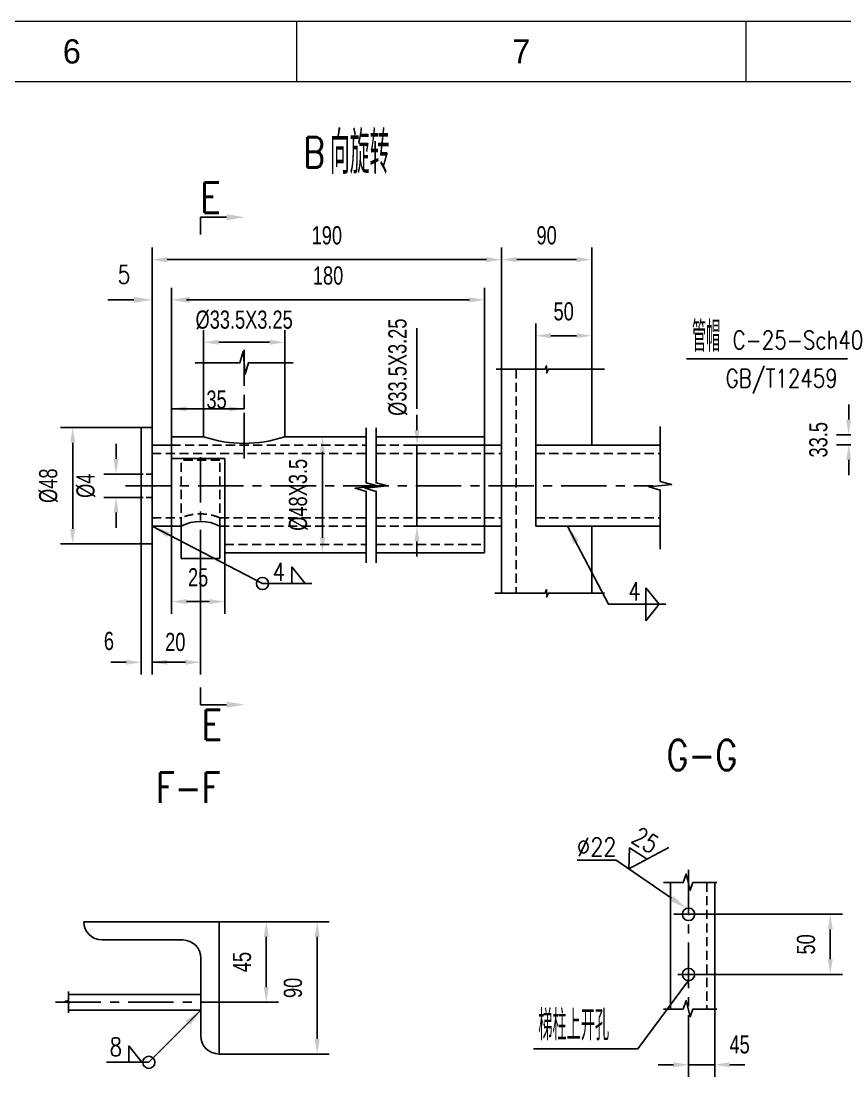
# Model space of a CAD drawing. Extents: x 148 to 221443, y -36682 to 6758.
# Drawn here: x 122475 to 125197, y -7526 to -4039 of the extents above; entities that cross this region are included whole.
import ezdxf
from ezdxf.enums import TextEntityAlignment as Align

# ---------------------------------------------------------------- set-up
doc = ezdxf.new("R2010")
doc.units = 0
doc.header["$LTSCALE"] = 10
doc.header["$MEASUREMENT"] = 0
doc.linetypes.add('CENTERX2', pattern=[4, 2.5, -0.5, 0.5, -0.5])
doc.linetypes.add('HIDDENX2', pattern=[0.75, 0.5, -0.25])
for name, color, linetype in [('2', 4, 'Continuous'), ('CENTER', 1, 'CENTERX2'), ('DIM', 4, 'Continuous'), ('HIDDEN', 7, 'HIDDENX2'), ('MAIN', 6, 'Continuous'), ('RED', 7, 'Continuous'), ('WHITE', 7, 'Continuous')]:
    doc.layers.add(name, color=color, linetype=linetype)
doc.layers.add('2（细实线）', color=3, linetype='Continuous', lineweight=20)
doc.layers.add('图框层', color=7, linetype='Continuous', lineweight=15)
doc.styles.add('HZ', font='ROMS.SHX', dxfattribs={"width": 0.75, "bigfont": 'GBCBIG.SHX'})
doc.styles.get("Standard").update_dxf_attribs({"font": 'wison_e.shx', "width": 0.75, "bigfont": 'wison_c.shx'})
doc.styles.add('XW', font='ROMANS.shx', dxfattribs={"width": 0.85})
doc.dimstyles.new('DIM1', dxfattribs={"dimscale": 20, "dimtxt": 3, "dimasz": 2.5, "dimexe": 2, "dimexo": 0, "dimgap": 1, "dimtad": 0, "dimdec": 0, "dimzin": 0, "dimdsep": 46, "dimtxsty": 'Standard', "dimcen": 2, "dimclrd": 3, "dimclre": 3, "dimclrt": 3, "dimadec": 0, "dimazin": 0, "dimtfac": 0.666667, "dimtdec": 0, "dimtofl": 0, "dimtmove": 2, "dimatfit": 1, "dimfxl": 2, "dimtvp": 1.333333, "dimtolj": 1, "dimtzin": 0, "dimarcsym": 0})

# ---------------------------------------------------------------- blocks, each defined once
blk = doc.blocks.new('*D494')
at = {"layer": 'Defpoints', "color": 0}
for p in [(123128.7, -7013.7), (123101.6, -7279.4), (123284.8, -7279.4)]:
    blk.add_point(p, dxfattribs=at)
at = {"layer": 'DIM', "color": 3, "lineweight": -2}
for p, q in [((123128.7, -7013.7), (123324.8, -7013.7)), ((123284.8, -7063.7), (123284.8, -7229.4)), ((123101.6, -7279.4), (123324.8, -7279.4))]:
    blk.add_line(p, q, dxfattribs=at)
at = {"layer": 'DIM', "color": 3}
for points in [[(123293.1, -7063.7), (123276.5, -7063.7), (123284.8, -7013.7)], [(123276.5, -7229.4), (123293.1, -7229.4), (123284.8, -7279.4)]]:
    blk.add_solid(points, dxfattribs=at)
at = {"layer": 'DIM', "color": 3, "insert": (123204.8, -7146.6), "char_height": 60, "attachment_point": 5, "rotation": 90}
blk.add_mtext('\\A1;45', dxfattribs=at)
blk = doc.blocks.new('*D495')
at = {"layer": 'Defpoints', "color": 0}
for p in [(123128.7, -7013.7), (123128.7, -7450.3), (123453.1, -7450.3)]:
    blk.add_point(p, dxfattribs=at)
at = {"layer": 'DIM', "color": 3, "lineweight": -2}
for p, q in [((123128.7, -7013.7), (123493.1, -7013.7)), ((123453.1, -7063.7), (123453.1, -7400.3)), ((123128.7, -7450.3), (123493.1, -7450.3))]:
    blk.add_line(p, q, dxfattribs=at)
at = {"layer": 'DIM', "color": 3}
for points in [[(123461.4, -7063.7), (123444.7, -7063.7), (123453.1, -7013.7)], [(123444.7, -7400.3), (123461.4, -7400.3), (123453.1, -7450.3)]]:
    blk.add_solid(points, dxfattribs=at)
at = {"layer": 'DIM', "color": 3, "insert": (123373.1, -7232), "char_height": 60, "attachment_point": 5, "rotation": 90}
blk.add_mtext('\\A1;90', dxfattribs=at)
blk = doc.blocks.new('*D500')
at = {"layer": 'Defpoints', "color": 0}
for p in [(123345.7, -5100), (123077.7, -5167.8), (123345.7, -5167.8)]:
    blk.add_point(p, dxfattribs=at)
at = {"layer": 'DIM', "color": 3, "lineweight": -2}
for p, q in [((123077.7, -5167.8), (123077.7, -5060)), ((123345.7, -5167.8), (123345.7, -5060)), ((123127.7, -5100), (123295.7, -5100))]:
    blk.add_line(p, q, dxfattribs=at)
at = {"layer": 'DIM', "color": 3}
for points in [[(123127.7, -5091.6), (123127.7, -5108.3), (123077.7, -5100)], [(123295.7, -5108.3), (123295.7, -5091.6), (123345.7, -5100)]]:
    blk.add_solid(points, dxfattribs=at)
at = {"layer": 'DIM', "color": 3, "insert": (123211.7, -5026.2), "char_height": 60, "attachment_point": 5}
blk.add_mtext('\\A1;%%C33.5X3.25', dxfattribs=at)
blk = doc.blocks.new('*D501')
at = {"layer": 'Defpoints', "color": 0}
for p in [(124062.3, -4827.1), (124062.3, -5189), (122907.7, -5381.7)]:
    blk.add_point(p, dxfattribs=at)
at = {"layer": 'DIM', "color": 3, "lineweight": -2}
for p, q in [((122907.7, -5381.7), (122907.7, -4787.1)), ((124062.3, -5189), (124062.3, -4787.1)), ((122957.7, -4827.1), (124012.3, -4827.1))]:
    blk.add_line(p, q, dxfattribs=at)
at = {"layer": 'DIM', "color": 3}
for points in [[(122957.7, -4818.8), (122957.7, -4835.5), (122907.7, -4827.1)], [(124012.3, -4835.5), (124012.3, -4818.8), (124062.3, -4827.1)]]:
    blk.add_solid(points, dxfattribs=at)
at = {"layer": 'DIM', "color": 3, "insert": (123485, -4747.1), "char_height": 60, "attachment_point": 5}
blk.add_mtext('\\A1;190', dxfattribs=at)
blk = doc.blocks.new('*D502')
at = {"layer": 'Defpoints', "color": 0}
for p in [(124006.3, -4959.9), (122971.7, -5411.7), (124006.3, -5411.7)]:
    blk.add_point(p, dxfattribs=at)
at = {"layer": 'DIM', "color": 3, "lineweight": -2}
for p, q in [((122971.7, -5411.7), (122971.7, -4919.9)), ((124006.3, -5411.7), (124006.3, -4919.9)), ((123021.7, -4959.9), (123956.3, -4959.9))]:
    blk.add_line(p, q, dxfattribs=at)
at = {"layer": 'DIM', "color": 3}
for points in [[(123021.7, -4951.6), (123021.7, -4968.2), (122971.7, -4959.9)], [(123956.3, -4968.2), (123956.3, -4951.6), (124006.3, -4959.9)]]:
    blk.add_solid(points, dxfattribs=at)
at = {"layer": 'DIM', "color": 3, "insert": (123489, -4879.9), "char_height": 60, "attachment_point": 5}
blk.add_mtext('\\A1;180', dxfattribs=at)
blk = doc.blocks.new('*D503')
at = {"layer": 'Defpoints', "color": 0}
for p in [(123470.6, -5411.7), (123615.3, -5411.7), (123615.3, -5795.7)]:
    blk.add_point(p, dxfattribs=at)
at = {"layer": 'DIM', "color": 3, "lineweight": -2}
for p, q in [((123615.3, -5411.7), (123430.6, -5411.7)), ((123470.6, -5745.7), (123470.6, -5461.7)), ((123615.3, -5795.7), (123430.6, -5795.7))]:
    blk.add_line(p, q, dxfattribs=at)
at = {"layer": 'DIM', "color": 3}
for points in [[(123479, -5461.7), (123462.3, -5461.7), (123470.6, -5411.7)], [(123462.3, -5745.7), (123479, -5745.7), (123470.6, -5795.7)]]:
    blk.add_solid(points, dxfattribs=at)
at = {"layer": 'DIM', "color": 3, "insert": (123390.6, -5603.7), "char_height": 60, "attachment_point": 5, "rotation": 90}
blk.add_mtext('\\A1;%%c48X3.5', dxfattribs=at)
blk = doc.blocks.new('*D504')
at = {"layer": 'Defpoints', "color": 0}
for p in [(123782.6, -5439.7), (124006.3, -5439.7), (124006.3, -5707.7)]:
    blk.add_point(p, dxfattribs=at)
at = {"layer": 'DIM', "color": 3, "lineweight": -2}
for p, q in [((123782.6, -5389.7), (123782.6, -5339.7)), ((124006.3, -5439.7), (123742.6, -5439.7)), ((123782.6, -5707.7), (123782.6, -5439.7)), ((124006.3, -5707.7), (123742.6, -5707.7)), ((123782.6, -5757.7), (123782.6, -5807.7))]:
    blk.add_line(p, q, dxfattribs=at)
at = {"layer": 'DIM', "color": 3}
for points in [[(123774.3, -5389.7), (123790.9, -5389.7), (123782.6, -5439.7)], [(123790.9, -5757.7), (123774.3, -5757.7), (123782.6, -5707.7)]]:
    blk.add_solid(points, dxfattribs=at)
at = {"layer": 'DIM', "color": 3, "insert": (123719.3, -5182.2), "char_height": 60, "attachment_point": 5, "rotation": 90}
blk.add_mtext('\\A1;%%C33.5X3.25', dxfattribs=at)
blk = doc.blocks.new('*D505')
at = {"layer": 'Defpoints', "color": 0}
for p in [(122788.5, -5535.1), (122871.7, -5535.1), (122871.7, -5612.3)]:
    blk.add_point(p, dxfattribs=at)
at = {"layer": 'DIM', "color": 3, "lineweight": -2}
for p, q in [((122788.5, -5485.1), (122788.5, -5435.1)), ((122871.7, -5535.1), (122748.5, -5535.1)), ((122871.7, -5612.3), (122748.5, -5612.3)), ((122788.5, -5662.3), (122788.5, -5712.3))]:
    blk.add_line(p, q, dxfattribs=at)
at = {"layer": 'DIM', "color": 3}
for points in [[(122780.1, -5485.1), (122796.8, -5485.1), (122788.5, -5535.1)], [(122796.8, -5662.3), (122780.1, -5662.3), (122788.5, -5612.3)]]:
    blk.add_solid(points, dxfattribs=at)
at = {"layer": 'DIM', "color": 3, "insert": (122688.5, -5573.7), "char_height": 60, "attachment_point": 5, "rotation": 90}
blk.add_mtext('\\A1;%%c4', dxfattribs=at)
blk = doc.blocks.new('*D506')
at = {"layer": 'Defpoints', "color": 0}
for p in [(122871.7, -5381.7), (122645.2, -5765.7), (122871.7, -5765.7)]:
    blk.add_point(p, dxfattribs=at)
at = {"layer": 'DIM', "color": 3, "lineweight": -2}
for p, q in [((122871.7, -5381.7), (122605.2, -5381.7)), ((122645.2, -5431.7), (122645.2, -5715.7)), ((122871.7, -5765.7), (122605.2, -5765.7))]:
    blk.add_line(p, q, dxfattribs=at)
at = {"layer": 'DIM', "color": 3}
for points in [[(122653.5, -5431.7), (122636.8, -5431.7), (122645.2, -5381.7)], [(122636.8, -5715.7), (122653.5, -5715.7), (122645.2, -5765.7)]]:
    blk.add_solid(points, dxfattribs=at)
at = {"layer": 'DIM', "color": 3, "insert": (122565.2, -5573.7), "char_height": 60, "attachment_point": 5, "rotation": 90}
blk.add_mtext('\\A1;%%c48', dxfattribs=at)
blk = doc.blocks.new('*D507')
at = {"layer": 'Defpoints', "color": 0}
for p in [(122971.7, -5483.5), (123147.6, -5765.7), (123147.6, -5956.4)]:
    blk.add_point(p, dxfattribs=at)
at = {"layer": 'DIM', "color": 3, "lineweight": -2}
for p, q in [((122971.7, -5483.5), (122971.7, -5996.4)), ((123147.6, -5765.7), (123147.6, -5996.4)), ((123021.7, -5956.4), (123097.6, -5956.4))]:
    blk.add_line(p, q, dxfattribs=at)
at = {"layer": 'DIM', "color": 3}
for points in [[(123021.7, -5948.1), (123021.7, -5964.7), (122971.7, -5956.4)], [(123097.6, -5964.7), (123097.6, -5948.1), (123147.6, -5956.4)]]:
    blk.add_solid(points, dxfattribs=at)
at = {"layer": 'DIM', "color": 3, "insert": (123059.7, -5876.4), "char_height": 60, "attachment_point": 5}
blk.add_mtext('\\A1;25', dxfattribs=at)
blk = doc.blocks.new('*D508')
at = {"layer": 'Defpoints', "color": 0}
for p in [(122907.7, -5765.7), (123067.7, -5837.9), (123067.7, -6156.6)]:
    blk.add_point(p, dxfattribs=at)
at = {"layer": 'DIM', "color": 3, "lineweight": -2}
for p, q in [((122907.7, -5765.7), (122907.7, -6196.6)), ((123067.7, -5837.9), (123067.7, -6196.6)), ((122957.7, -6156.6), (123017.7, -6156.6))]:
    blk.add_line(p, q, dxfattribs=at)
at = {"layer": 'DIM', "color": 3}
for points in [[(122957.7, -6148.2), (122957.7, -6164.9), (122907.7, -6156.6)], [(123017.7, -6164.9), (123017.7, -6148.2), (123067.7, -6156.6)]]:
    blk.add_solid(points, dxfattribs=at)
at = {"layer": 'DIM', "color": 3, "insert": (122984.2, -6089.9), "char_height": 60, "attachment_point": 5}
blk.add_mtext('\\A1;20', dxfattribs=at)
blk = doc.blocks.new('*D509')
at = {"layer": 'Defpoints', "color": 0}
for p in [(122871.7, -5765.7), (122907.7, -5765.7), (122907.7, -6156.6)]:
    blk.add_point(p, dxfattribs=at)
at = {"layer": 'DIM', "color": 3, "lineweight": -2}
for p, q in [((122871.7, -5765.7), (122871.7, -6196.6)), ((122907.7, -5765.7), (122907.7, -6196.6)), ((122821.7, -6156.6), (122771.7, -6156.6)), ((122907.7, -6156.6), (122957.7, -6156.6))]:
    blk.add_line(p, q, dxfattribs=at)
at = {"layer": 'DIM', "color": 3}
blk.add_solid([(122821.7, -6164.9), (122821.7, -6148.2), (122871.7, -6156.6)], dxfattribs=at)
at = {"layer": 'DIM', "color": 3, "insert": (122764.9, -6086.7), "char_height": 60, "attachment_point": 5}
blk.add_mtext('\\A1;6', dxfattribs=at)
blk = doc.blocks.new('_None')
blk = doc.blocks.new('*D510')
at = {"layer": 'Defpoints', "color": 0}
for p in [(123211.7, -5319.6), (123211.7, -5319.6), (122971.7, -5411.7)]:
    blk.add_point(p, dxfattribs=at)
at = {"layer": 'DIM', "color": 3, "lineweight": -2}
for p, q in [((122971.7, -5411.7), (122971.7, -5279.6)), ((123211.7, -5319.6), (123211.7, -5279.6)), ((123021.7, -5319.6), (123161.7, -5319.6))]:
    blk.add_line(p, q, dxfattribs=at)
at = {"layer": 'DIM', "color": 3}
for points in [[(123021.7, -5311.3), (123021.7, -5328), (122971.7, -5319.6)], [(123161.7, -5328), (123161.7, -5311.3), (123211.7, -5319.6)]]:
    blk.add_solid(points, dxfattribs=at)
at = {"layer": 'DIM', "color": 3, "insert": (123120.6, -5289.6), "char_height": 60, "attachment_point": 5}
blk.add_mtext('\\A1;35', dxfattribs=at)
blk = doc.blocks.new('*D512')
at = {"layer": 'Defpoints', "color": 0}
for p in [(124360.1, -4827.1), (124062.3, -5189), (124360.1, -5189)]:
    blk.add_point(p, dxfattribs=at)
at = {"layer": 'RED', "color": 3, "linetype": 'Continuous', "lineweight": -2}
for p, q in [((124062.3, -5189), (124062.3, -4787.1)), ((124360.1, -5189), (124360.1, -4787.1)), ((124112.3, -4827.1), (124310.1, -4827.1))]:
    blk.add_line(p, q, dxfattribs=at)
at = {"layer": 'RED', "color": 3}
for points in [[(124112.3, -4818.8), (124112.3, -4835.5), (124062.3, -4827.1)], [(124310.1, -4835.5), (124310.1, -4818.8), (124360.1, -4827.1)]]:
    blk.add_solid(points, dxfattribs=at)
at = {"layer": 'RED', "color": 3, "insert": (124211.2, -4747.1), "char_height": 60, "attachment_point": 5}
blk.add_mtext('\\A1;90', dxfattribs=at)
blk = doc.blocks.new('*D513')
at = {"layer": 'Defpoints', "color": 0}
for p in [(124360.1, -5078.2), (124175.1, -5439.7), (124360.1, -5439.7)]:
    blk.add_point(p, dxfattribs=at)
at = {"layer": 'RED', "color": 3, "linetype": 'Continuous', "lineweight": -2}
for p, q in [((124175.1, -5439.7), (124175.1, -5038.2)), ((124360.1, -5439.7), (124360.1, -5038.2)), ((124225.1, -5078.2), (124310.1, -5078.2))]:
    blk.add_line(p, q, dxfattribs=at)
at = {"layer": 'RED', "color": 3}
for points in [[(124225.1, -5069.9), (124225.1, -5086.6), (124175.1, -5078.2)], [(124310.1, -5086.6), (124310.1, -5069.9), (124360.1, -5078.2)]]:
    blk.add_solid(points, dxfattribs=at)
at = {"layer": 'RED', "color": 3, "insert": (124267.6, -4998.2), "char_height": 60, "attachment_point": 5}
blk.add_mtext('\\A1;50', dxfattribs=at)
blk = doc.blocks.new('*D529')
at = {"layer": 'Defpoints', "color": 0}
for p in [(125209.2, -5438.7), (125272, -5405.2), (125303.4, -5438.7)]:
    blk.add_point(p, dxfattribs=at)
at = {"layer": 'DIM', "color": 3, "lineweight": -2}
for p, q in [((125209.2, -5355.2), (125209.2, -5305.2)), ((125272, -5405.2), (125169.2, -5405.2)), ((125303.4, -5438.7), (125169.2, -5438.7)), ((125209.2, -5488.7), (125209.2, -5538.7))]:
    blk.add_line(p, q, dxfattribs=at)
at = {"layer": 'DIM', "color": 3}
for points in [[(125200.9, -5355.2), (125217.6, -5355.2), (125209.2, -5405.2)], [(125217.6, -5488.7), (125200.9, -5488.7), (125209.2, -5438.7)]]:
    blk.add_solid(points, dxfattribs=at)
at = {"layer": 'DIM', "color": 3, "insert": (125109.2, -5421.9), "char_height": 60, "attachment_point": 5, "rotation": 90}
blk.add_mtext('\\A1;33.5', dxfattribs=at)
blk = doc.blocks.new('*D549')
at = {"layer": 'Defpoints', "color": 0}
for p in [(124718.2, -6989), (124718.2, -7187.4), (125148.4, -7187.4)]:
    blk.add_point(p, dxfattribs=at)
at = {"layer": 'DIM', "color": 3, "lineweight": -2}
for p, q in [((124718.2, -6989), (125188.4, -6989)), ((125148.4, -7039), (125148.4, -7137.4)), ((124718.2, -7187.4), (125188.4, -7187.4))]:
    blk.add_line(p, q, dxfattribs=at)
at = {"layer": 'DIM', "color": 3}
for points in [[(125156.7, -7039), (125140.1, -7039), (125148.4, -6989)], [(125140.1, -7137.4), (125156.7, -7137.4), (125148.4, -7187.4)]]:
    blk.add_solid(points, dxfattribs=at)
at = {"layer": 'DIM', "color": 3, "insert": (125068.4, -7088.2), "char_height": 60, "attachment_point": 5, "rotation": 90}
blk.add_mtext('\\A1;50', dxfattribs=at)
blk = doc.blocks.new('*D550')
at = {"layer": 'Defpoints', "color": 0}
for p in [(124766.5, -7302), (124680.2, -7354.6), (124766.5, -7485.8)]:
    blk.add_point(p, dxfattribs=at)
at = {"layer": 'DIM', "color": 3, "lineweight": -2}
for p, q in [((124766.5, -7302), (124766.5, -7525.8)), ((124680.2, -7354.6), (124680.2, -7525.8)), ((124630.2, -7485.8), (124580.2, -7485.8)), ((124816.5, -7485.8), (124866.5, -7485.8))]:
    blk.add_line(p, q, dxfattribs=at)
at = {"layer": 'DIM', "color": 3}
for points in [[(124630.2, -7494.1), (124630.2, -7477.5), (124680.2, -7485.8)], [(124816.5, -7477.5), (124816.5, -7494.1), (124766.5, -7485.8)]]:
    blk.add_solid(points, dxfattribs=at)
at = {"layer": 'DIM', "color": 3, "insert": (124848.8, -7418.8), "char_height": 60, "attachment_point": 5}
blk.add_mtext('\\A1;45', dxfattribs=at)
blk = doc.blocks.new('1.25A2')
at = {"layer": '图框层', "ltscale": 10}
for p, q in [((14570.48, 9283.89), (15312.98, 9283.89)), ((15015.98, 9283.89), (15015.98, 9273.89)), ((15090.23, 9283.89), (15090.23, 9273.89)), ((14595.48, 9273.89), (15302.98, 9273.89))]:
    blk.add_line(p, q, dxfattribs=at)
at = {"style": 'HZ'}
for s, p in [('6', (14978.86, 9278.89)), ('7', (15053.11, 9278.89))]:
    blk.add_text(s, height=4, dxfattribs=at).set_placement(p, align=Align.MIDDLE)

msp = doc.modelspace()

# ---------------------------------------------------------------- linework, layer by layer
at = {"linetype": 'Continuous'}
for p, q in [((123412.784, -5896.6295), (123369.0493, -5842.0151)), ((123369.0493, -5842.0151), (123369.0493, -5896.6295)), ((123412.784, -5896.6295), (123369.0493, -5896.6295)), ((124582.7661, -5965.1341), (124539.0313, -5910.5196)), ((124539.0313, -5910.5196), (124539.0313, -5965.1341)), ((124582.7661, -5965.1341), (124539.0313, -6019.7485)), ((124539.0313, -6019.7485), (124539.0313, -5965.1341)), ((122830.2928, -7423.086), (122830.2928, -7477.7004)), ((122874.0275, -7477.7004), (122830.2928, -7423.086)), ((122874.0275, -7477.7004), (122830.2928, -7477.7004))]:
    msp.add_line(p, q, dxfattribs=at)
at = {"color": 3}
msp.add_lwpolyline([(124543.6605, -6806.6128), (124484.9161, -6769.8828), (124482.4792, -6839.122), (124615.0387, -6768.6854)], dxfattribs=at)
at = {"layer": 'CENTER', "ltscale": 6}
for p, q in [((123211.7271, -5483.4952), (123211.7271, -5124.971)), ((123067.7271, -5479.0125), (123067.7271, -5837.9497)), ((122819.3189, -5573.6963), (124563.5155, -5573.6963)), ((124680.2272, -6842.3168), (124680.2272, -7354.572)), ((122588.6559, -7279.4065), (123101.5551, -7279.4065))]:
    msp.add_line(p, q, dxfattribs=at)
at = {"layer": 'DIM'}
for p, q in [((123153.5814, -4687.1216), (123067.7271, -4687.1216)), ((125205.0263, -5154.9036), (124673.4492, -5154.9036)), ((122907.7271, -5707.6963), (123272.5799, -5896.6295)), ((124280.4821, -5707.6963), (124415.6312, -5965.1341)), ((123435.4552, -5896.6295), (123272.5799, -5896.6295)), ((124605.2556, -5965.1341), (124415.6312, -5965.1341)), ((123153.5814, -6296.6701), (123067.7271, -6296.6701)), ((124311.8312, -6810.4747), (124440.5455, -6810.4747)), ((124440.5455, -6810.4747), (124623.8344, -6935.6898)), ((124718.2272, -6988.963), (124631.112, -6988.963)), ((124512.4057, -7432.7258), (124680.2272, -7208.0373)), ((124718.2272, -7187.4373), (124644.5036, -7187.4373)), ((123068.6842, -7305.2262), (122896.6987, -7477.7004)), ((124512.4057, -7432.7258), (124167.608, -7432.7258)), ((122896.6987, -7477.7004), (122756.7883, -7477.7004))]:
    msp.add_line(p, q, dxfattribs=at)
at = {"layer": 'DIM', "color": 7}
for p, q in [((123067.7271, -4687.1216), (123067.7271, -4744.246)), ((123067.7271, -6296.6701), (123067.7271, -6239.5457))]:
    msp.add_line(p, q, dxfattribs=at)
at = {"layer": 'DIM', "color": 3}
for p, q in [((122907.7271, -4939.9048), (122907.7271, -4919.9048)), ((122847.7271, -4959.9048), (122761.2238, -4959.9048))]:
    msp.add_line(p, q, dxfattribs=at)
at = {"layer": 'DIM'}
for points in [[(123049.783, -5167.8289), (123197.5955, -5167.8289), (123208.0083, -5130.6217), (123215.4459, -5205.0363), (123225.8587, -5167.8289), (123373.4431, -5167.8289)], [(123615.2546, -5382.6418), (123615.2546, -5564.1205), (123652.4618, -5574.5333), (123578.0472, -5581.9709), (123615.2546, -5592.3837), (123615.2546, -5828.5055)], [(123648.3596, -5382.6418), (123648.3596, -5564.1205), (123685.5668, -5574.5333), (123611.1522, -5581.9709), (123648.3596, -5592.3837), (123648.3596, -5828.5055)]]:
    msp.add_lwpolyline(points, dxfattribs=at)
for centre in [(123272.5799, -5896.6295), (122896.6987, -7477.7004)]:
    msp.add_circle(centre, 20, dxfattribs=at)
for points in [[(123153.5814, -4697.1216), (123153.5814, -4677.1216), (123213.5814, -4687.1216)], [(122956.4089, -5744.1666), (122965.6057, -5726.4066), (122907.7271, -5707.6963)], [(124317.2253, -5756.1725), (124299.5172, -5765.4689), (124280.4821, -5707.6963)], [(123153.5814, -6286.6701), (123153.5814, -6306.6701), (123213.5814, -6296.6701)], [(124629.4754, -6927.4326), (124618.1935, -6943.9469), (124673.3772, -6969.5352)], [(123019.2369, -7340.6518), (123033.3991, -7354.7738), (123068.6842, -7305.2262)]]:
    msp.add_solid(points, dxfattribs=at)
at = {"layer": 'DIM', "color": 3}
msp.add_solid([(122847.7271, -4949.9048), (122847.7271, -4969.9048), (122907.7271, -4959.9048)], dxfattribs=at)
at = {"layer": 'HIDDEN', "color": 2, "ltscale": 6}
for p, q in [((124110.3146, -5189.041), (124110.3146, -5928.5174)), ((122907.7271, -5467.6963), (123615.2546, -5467.6963)), ((122971.7271, -5439.6963), (123615.2546, -5439.6963)), ((123648.3596, -5467.6963), (124062.3146, -5467.6963)), ((123131.7271, -5489.1978), (123003.7271, -5489.1978)), ((123003.7271, -5707.6963), (123003.7271, -5489.1978)), ((123131.7271, -5707.6963), (123131.7271, -5489.1978)), ((122907.7271, -5679.6963), (123003.7271, -5679.6963)), ((123131.7271, -5679.6963), (123615.2546, -5679.6963)), ((123648.3596, -5679.6963), (124062.3146, -5679.6963)), ((123131.7271, -5707.6963), (123615.2546, -5707.6963)), ((123648.3596, -5707.6963), (124006.3146, -5707.6963)), ((123147.7271, -5767.6963), (123615.2546, -5767.6963)), ((123648.3596, -5767.6963), (124006.3146, -5767.6963)), ((124740.2272, -6884.2464), (124740.2272, -7301.9941))]:
    msp.add_line(p, q, dxfattribs=at)
at = {"layer": 'HIDDEN', "ltscale": 6}
msp.add_line((123648.3596, -5439.6963), (124006.3146, -5439.6963), dxfattribs=at)
at = {"layer": 'HIDDEN', "ltscale": 4}
for p, q in [((122907.7271, -5535.1218), (122871.7271, -5535.1218)), ((122907.7271, -5612.2708), (122871.7271, -5612.2708))]:
    msp.add_line(p, q, dxfattribs=at)
at = {"layer": 'HIDDEN', "color": 2, "ltscale": 6}
msp.add_arc((123067.7271, -5831.4706), 164.7162, 67.1358701, 112.8641299, dxfattribs=at)
at = {"layer": 'MAIN', "linetype": 'Continuous'}
for points in [[(124044.5793, -5189.041), (124205.9377, -5189.041), (124210.327, -5177.2208), (124211.6438, -5201.3498), (124216.0331, -5189.0659), (124402.5826, -5189.0659)], [(124586.6563, -5378.086), (124586.6563, -5559.5647), (124623.8635, -5569.9775), (124549.4489, -5577.4151), (124586.6563, -5587.8279), (124586.6563, -5782.6942)], [(124040.4455, -5928.5174), (124205.9377, -5928.5174), (124210.327, -5916.6972), (124211.6438, -5940.8261), (124216.0331, -5928.5423), (124402.5826, -5928.5423)], [(124596.8528, -6884.2464), (124662.0219, -6884.2464), (124672.3898, -6856.1195), (124685.7198, -6909.4126), (124694.6065, -6884.2464), (124773.1057, -6884.2464)], [(122631.6878, -7243.8296), (122631.6878, -7273.5349), (122621.0708, -7276.0811), (122641.4554, -7278.6272), (122631.6878, -7281.5978), (122631.6878, -7313.8492)], [(124596.8528, -7301.9941), (124662.0219, -7301.9941), (124672.3898, -7273.8673), (124685.7198, -7327.1603), (124694.6065, -7301.9941), (124773.1057, -7301.9941)]]:
    msp.add_lwpolyline(points, dxfattribs=at)
at = {"layer": 'RED', "color": 3}
for p, q in [((123782.6115, -5319.6963), (123782.6115, -5053.5446)), ((122971.7271, -5319.6435), (123211.7271, -5319.6435)), ((124766.4837, -7485.8028), (124680.2272, -7485.8028))]:
    msp.add_line(p, q, dxfattribs=at)
at = {"layer": 'RED'}
for p, q in [((123077.7271, -5411.6963), (123077.7271, -5167.8289)), ((123345.7271, -5411.6963), (123345.7271, -5167.8289)), ((124062.3146, -5189.041), (124062.3146, -5928.5174)), ((124360.1052, -5189.041), (124360.1052, -5439.6963)), ((122871.7271, -5381.6963), (122907.7271, -5381.6963)), ((122871.7271, -5381.6963), (122871.7271, -5765.6963)), ((122907.7271, -5381.6963), (122907.7271, -5765.6963)), ((122971.7271, -5411.6963), (122971.7271, -5483.4952)), ((122971.7271, -5411.6963), (123077.7271, -5411.6963)), ((123345.7271, -5411.6963), (123615.2546, -5411.6963)), ((123648.3596, -5411.6963), (124006.3146, -5411.6963)), ((124006.3146, -5411.6963), (124006.3146, -5795.6963)), ((122907.7271, -5439.6963), (122971.7271, -5439.6963)), ((124006.3146, -5439.6963), (124062.3146, -5439.6963)), ((124175.0934, -5439.6963), (124586.6563, -5439.6963)), ((124175.0934, -5439.6963), (124175.0934, -5707.6963)), ((122971.7271, -5483.4952), (123147.7271, -5483.4952)), ((123147.7271, -5483.4952), (123147.7271, -5795.6963)), ((122907.7271, -5707.6963), (123003.7271, -5707.6963)), ((123003.7271, -5707.6963), (123003.7271, -5813.6963)), ((123131.7271, -5707.6963), (123131.7271, -5813.6963)), ((123131.7271, -5707.6963), (123147.7271, -5707.6963)), ((124006.3146, -5707.6963), (124062.3146, -5707.6963)), ((124175.0934, -5707.6963), (124586.6563, -5707.6963)), ((124360.1052, -5707.6963), (124360.1052, -5929.4483)), ((122871.7271, -5765.6963), (122907.7271, -5765.6963)), ((123131.7271, -5813.6963), (123003.7271, -5813.6963)), ((123147.7271, -5795.6963), (123615.2546, -5795.6963)), ((123345.7271, -5795.6963), (123381.7271, -5795.6963)), ((123648.3596, -5795.6963), (124006.3146, -5795.6963)), ((124620.2272, -6884.2464), (124620.2272, -7301.9941)), ((124766.4837, -6884.2464), (124766.4837, -7301.9941)), ((122682.103, -7013.7255), (123128.6842, -7013.7255)), ((123128.6842, -7450.3112), (123128.6842, -7013.7255)), ((122742.103, -7073.7255), (123008.6842, -7073.7255)), ((123068.6842, -7390.3112), (123068.6842, -7133.7255)), ((122631.6878, -7253.5869), (123068.6842, -7253.5869)), ((122631.6878, -7305.2262), (123068.6842, -7305.2262))]:
    msp.add_line(p, q, dxfattribs=at)
at = {"layer": 'RED', "color": 2, "linetype": 'HIDDENX2', "ltscale": 6}
for p, q in [((124175.0934, -5467.6963), (124586.6563, -5467.6963)), ((124175.0934, -5679.6963), (124586.6563, -5679.6963))]:
    msp.add_line(p, q, dxfattribs=at)
at = {"layer": 'RED'}
for centre in [(124680.2272, -6988.963), (124680.2272, -7187.4373)]:
    msp.add_circle(centre, 20.6, dxfattribs=at)
for centre, radius, start, end in [((123211.7271, -5017.4196), 416.4254, 251.2290135, 288.7709865), ((123067.7271, -5825.4248), 134, 61.4704501, 118.5295499), ((122742.103, -7013.7255), 60, 180, 270), ((123008.6842, -7133.7255), 60, 0, 90), ((123128.6842, -7390.3112), 60, 180, 270)]:
    msp.add_arc(centre, radius, start, end, dxfattribs=at)
at = {"layer": 'WHITE', "color": 3}
for p, q in [((122971.7271, -4939.9048), (122971.7271, -4919.9048)), ((123031.7271, -4959.9048), (123091.7271, -4959.9048))]:
    msp.add_line(p, q, dxfattribs=at)
msp.add_solid([(123031.7271, -4949.9048), (123031.7271, -4969.9048), (122971.7271, -4959.9048)], dxfattribs=at)

# ---------------------------------------------------------------- block references
at = {"layer": '2（细实线）', "xscale": 20, "yscale": 20, "zscale": 20}
msp.add_blockref('1.25A2', (-176934.8666, -189717.1551), dxfattribs=at)

# ---------------------------------------------------------------- texts
at = {"color": 3, "linetype": 'Continuous', "style": 'XW', "width": 0.8}
for s, p in [('4', (123346.8733, -5858.1095)), ('4', (124521.6644, -5922.2408)), ('8', (122808.1168, -7426.573))]:
    msp.add_text(s, height=60, dxfattribs=at).set_placement(p, align=Align.MIDDLE_RIGHT)
at = {"layer": '2', "color": 3, "linetype": 'Continuous', "style": 'HZ', "width": 0.65}
for s, p in [('管帽', (124691.6255, -5130.9413)), ('梯柱上开孔', (124183.5875, -7405.4179))]:
    msp.add_text(s, height=100, dxfattribs=at).set_placement(p)
at = {"layer": 'DIM'}
for s, height, style, width, p in [('向旋转', 140, 'HZ', 0.65, (123495.173, -4543.8626)), ('C-25-Sch40', 60, 'XW', 0.8, (124825.4433, -5122.678)), ('GB/T12459', 60, 'XW', 0.8, (124802.6286, -5248.9682))]:
    msp.add_text(s, height=height, dxfattribs=dict(at, style=style, width=width)).set_placement(p)
at = {"layer": 'DIM', "style": 'XW'}
for s, width, p in [('B', 0.8, (123478.9885, -4472.9392)), ('E', 0.85, (123135.1981, -4622.1306)), ('E', 0.85, (123139.8895, -6363.2724)), ('G-G', 0.8, (124840.6403, -6463.2702)), ('F-F', 0.8, (123133.4565, -6570.6755))]:
    msp.add_text(s, height=100, dxfattribs=dict(at, width=width)).set_placement(p, align=Align.MIDDLE_RIGHT)
at = {"layer": 'DIM', "color": 3, "style": 'XW', "width": 0.8}
msp.add_text('25', height=60, rotation=327.9843207, dxfattribs=at).set_placement((124572.4719, -6766.3283), align=Align.MIDDLE_RIGHT)
at = {"layer": 'DIM', "color": 3, "insert": (124376.6813, -6766.6801), "char_height": 60, "attachment_point": 5, "style": 'XW'}
msp.add_mtext('%%C22', dxfattribs=at)
at = {"layer": 'WHITE', "color": 3, "insert": (122814.7587, -4876.1744), "char_height": 60, "attachment_point": 5, "style": 'XW'}
msp.add_mtext('5', dxfattribs=at)

# ---------------------------------------------------------------- dimensions: what is measured, and where the dimension line sits
at = {"layer": 'DIM', "color": 3}
dim = msp.add_linear_dim(base=(124062.3146, -4827.1449), p1=(122907.7271, -5381.6963), p2=(124062.3146, -5189.041), text='190', dimstyle='DIM1', override={"dimclrd": 3, "dimclre": 3}, dxfattribs=at)
dim.commit()
dim.dimension.update_dxf_attribs({"geometry": '*D501', "text_midpoint": (123485.0209, -4747.1449)})
dim = msp.add_linear_dim(base=(124006.3146, -4959.9048), p1=(122971.7271, -5411.6963), p2=(124006.3146, -5411.6963), text='180', dimstyle='DIM1', dxfattribs=at)
dim.commit()
dim.dimension.update_dxf_attribs({"geometry": '*D502', "text_midpoint": (123489.0209, -4879.9048)})
at = {"layer": 'DIM'}
dim = msp.add_linear_dim(base=(123782.6115, -5439.6963), p1=(124006.3146, -5707.6963), p2=(124006.3146, -5439.6963), angle=90, text='%%C33.5X3.25', dimstyle='DIM1', override={"dimtxsty": 'Standard', "dimtofl": 1}, dxfattribs=at)
dim.commit()
dim.dimension.update_dxf_attribs({"geometry": '*D504', "text_midpoint": (123719.2892, -5182.1594), "dimtype": 160})
for base, p1, p2, text, override, picture, middle in [((123345.7271, -5099.9682), (123077.7271, -5167.8289), (123345.7271, -5167.8289), '%%C33.5X3.25', {"dimtxsty": 'Standard', "dimtofl": 1}, '*D500', (123211.7271, -5026.1505)), ((122907.7271, -6156.5734), (122871.7271, -5765.6963), (122907.7271, -5765.6963), '6', {"dimblk2": 'NONE', "dimsah": 1}, '*D509', (122764.8739, -6086.6746)), ((123067.7271, -6156.5734), (122907.7271, -5765.6963), (123067.7271, -5837.9497), '20', {"dimsah": 1}, '*D508', (122984.2141, -6089.8518))]:
    dim = msp.add_linear_dim(base=base, p1=p1, p2=p2, text=text, dimstyle='DIM1', override=override, dxfattribs=at)
    dim.commit()
    dim.dimension.update_dxf_attribs({"geometry": picture, "text_midpoint": middle, "dimtype": 160})
for base, p1, p2, text, picture, middle in [((123211.7271, -5319.6435), (122971.7271, -5411.6963), (123211.7271, -5319.6435), '35', '*D510', (123120.6316, -5289.6435)), ((124766.4837, -7485.8028), (124680.2272, -7354.572), (124766.4837, -7301.9941), '45', '*D550', (124848.7581, -7418.8084))]:
    dim = msp.add_linear_dim(base=base, p1=p1, p2=p2, text=text, dimstyle='DIM1', dxfattribs=at)
    dim.commit()
    dim.dimension.update_dxf_attribs({"geometry": picture, "text_midpoint": middle, "dimtype": 160})
dim = msp.add_linear_dim(base=(125209.2179, -5438.6951), p1=(125272.0443, -5405.1951), p2=(125303.3706, -5438.6951), angle=90, text='33.5', dimstyle='DIM1', override={"dimtxsty": 'Standard'}, dxfattribs=at)
dim.commit()
dim.dimension.update_dxf_attribs({"geometry": '*D529', "text_midpoint": (125109.2179, -5421.9451)})
for base, p1, p2, text, picture, middle in [((122645.1683, -5765.6963), (122871.7271, -5381.6963), (122871.7271, -5765.6963), '%%c48', '*D506', (122565.1683, -5573.6963)), ((122788.4803, -5535.1218), (122871.7271, -5612.2708), (122871.7271, -5535.1218), '%%c4', '*D505', (122688.4803, -5573.6963)), ((123470.636, -5411.6963), (123615.2546, -5795.6963), (123615.2546, -5411.6963), '%%c48X3.5', '*D503', (123390.636, -5603.6963)), ((125148.3834, -7187.4373), (124718.2272, -6988.963), (124718.2272, -7187.4373), '50', '*D549', (125068.3834, -7088.2002)), ((123284.7928, -7279.4065), (123128.6842, -7013.7255), (123101.5551, -7279.4065), '45', '*D494', (123204.7928, -7146.566)), ((123453.077, -7450.3112), (123128.6842, -7013.7255), (123128.6842, -7450.3112), '90', '*D495', (123373.077, -7232.0183))]:
    dim = msp.add_linear_dim(base=base, p1=p1, p2=p2, angle=90, text=text, dimstyle='DIM1', dxfattribs=at)
    dim.commit()
    dim.dimension.update_dxf_attribs({"geometry": picture, "text_midpoint": middle})
dim = msp.add_linear_dim(base=(123147.5899, -5956.4085), p1=(122971.7271, -5483.4952), p2=(123147.5899, -5765.6963), text='25', dimstyle='DIM1', override={"dimtix": 1, "dimtofl": 1, "dimtmove": 1, "dimatfit": 3}, dxfattribs=at)
dim.commit()
dim.dimension.update_dxf_attribs({"geometry": '*D507', "text_midpoint": (123059.6585, -5876.4085)})
at = {"layer": 'RED', "color": 7, "linetype": 'Continuous'}
dim = msp.add_linear_dim(base=(124360.1052, -4827.1449), p1=(124062.3146, -5189.041), p2=(124360.1052, -5189.041), text='90', dimstyle='DIM1', dxfattribs=at)
dim.commit()
dim.dimension.update_dxf_attribs({"geometry": '*D512', "text_midpoint": (124211.2099, -4747.1449)})
at = {"layer": 'RED', "color": 1, "linetype": 'Continuous'}
dim = msp.add_linear_dim(base=(124360.1052, -5078.2311), p1=(124175.0934, -5439.6963), p2=(124360.1052, -5439.6963), text='50', dimstyle='DIM1', dxfattribs=at)
dim.commit()
dim.dimension.update_dxf_attribs({"geometry": '*D513', "text_midpoint": (124267.5993, -4998.2311)})

doc.saveas('drawing.dxf')
